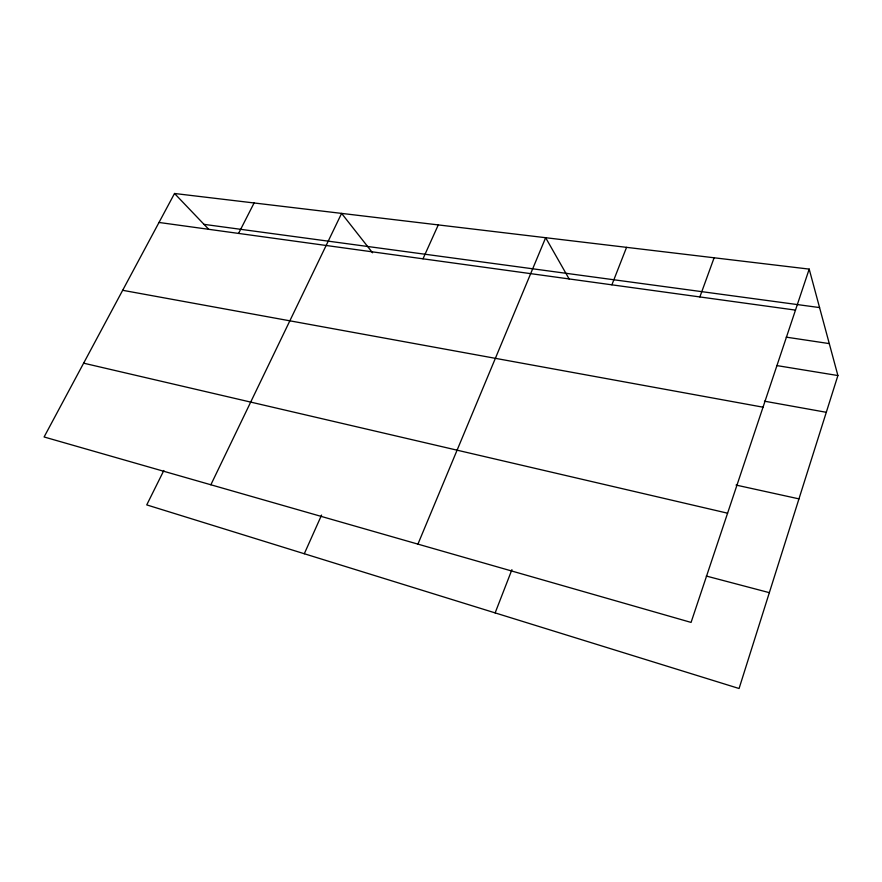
<?xml version="1.0" encoding="UTF-8"?>
<svg xmlns="http://www.w3.org/2000/svg" width="882" height="882" viewBox="0 0 882 882"><rect width="100%" height="100%" fill="white"/><g stroke="black" fill="none" stroke-linecap="round" stroke-linejoin="round"><path stroke-width="1.32" d="M809.191 269.109L691.069 622.416L44.1 436.976L174.526 193.489L809.191 269.109L837.9 375.545L739.072 688.511L146.743 504.901L163.832 470.514M699.867 296.936L714.122 257.776M495.133 612.902L511.924 569.662M611.888 284.831L626.562 247.346M417.925 544.128L545.649 237.71L569.199 279.087M304.301 553.742L321.588 515.055M422.996 258.812L438.277 224.91M210.864 484.769L341.599 213.389L372.568 252.792M238.57 233.421L254.104 202.97M204.007 224.359L819.565 307.575M159.003 222.462L795.487 310.111M786.204 337.145L829.289 343.605M776.777 365.567L837.9 375.545M764.473 401.189L826.291 412.302M122.664 290.299L763.029 407.186M736.051 485.067L798.96 498.87M83.636 363.175L727.584 513.192M706.295 576.045L769.336 592.66M174.526 193.489L208.736 229.309"/></g></svg>
